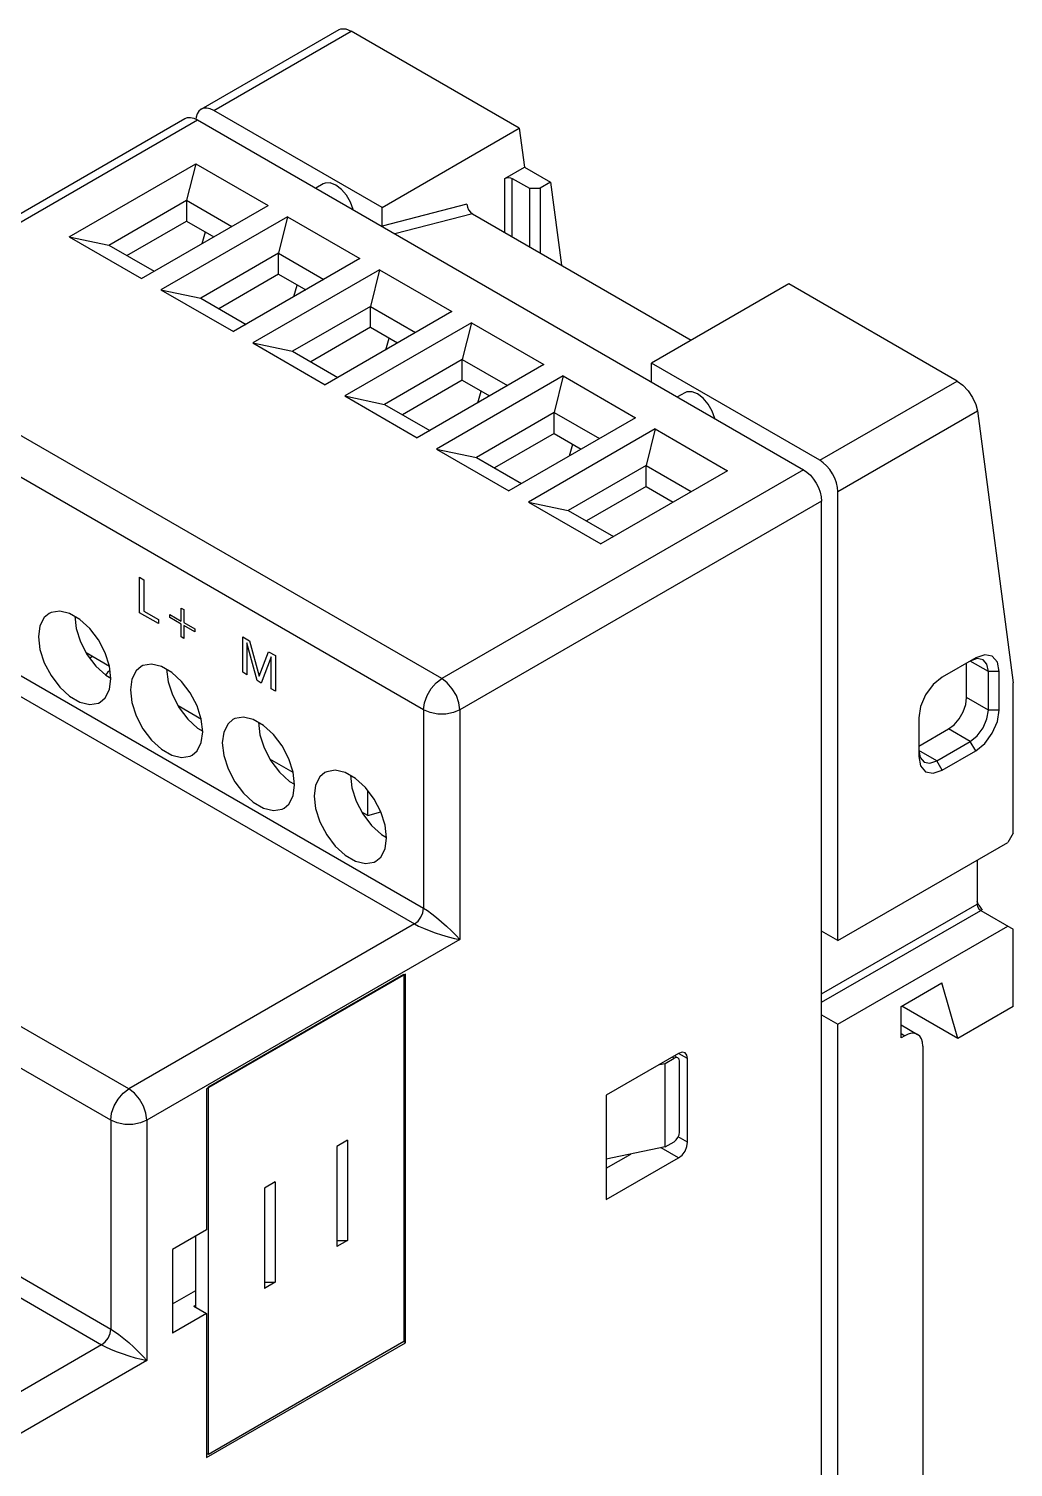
# Model space of a CAD drawing. Extents: x 0 to 420, y 0 to 297.
# Drawn here: x 192 to 230.5, y 172.8 to 229 of the extents above; entities that cross this region are included whole.
import ezdxf

# ---------------------------------------------------------------- set-up
doc = ezdxf.new("R2010")
doc.units = 0
doc.header["$LTSCALE"] = 23.1
doc.layers.add('40000_ISO', color=7, linetype='CONTINUOUS')

msp = doc.modelspace()

# ---------------------------------------------------------------- linework, layer by layer
at = {"layer": '40000_ISO', "color": 7, "linetype": 'CONTINUOUS'}
for p, q in [((198.721, 225.893), (204.119, 229.01)), ((199.221, 225.843), (204.589, 228.943)), ((204.118, 229.009), (204.194, 229.038)), ((204.194, 229.038), (204.377, 229.031)), ((204.377, 229.031), (204.589, 228.943)), ((211.165, 225.146), (204.589, 228.943)), ((183.942, 217.361), (198.084, 225.525)), ((198.084, 225.525), (198.192, 225.565)), ((198.192, 225.565), (198.314, 225.57)), ((198.314, 225.57), (198.447, 225.54)), ((198.447, 225.54), (198.584, 225.476)), ((198.527, 225.587), (198.52, 225.506)), ((198.568, 225.717), (198.527, 225.587)), ((198.633, 225.82), (198.568, 225.717)), ((198.721, 225.893), (198.633, 225.82)), ((198.828, 225.933), (198.721, 225.893)), ((198.95, 225.937), (198.828, 225.933)), ((199.083, 225.907), (198.95, 225.937)), ((199.221, 225.843), (199.083, 225.907)), ((205.797, 222.047), (199.221, 225.843)), ((184.442, 217.311), (198.584, 225.476)), ((198.584, 225.476), (222.273, 211.8)), ((205.797, 222.047), (211.165, 225.146)), ((211.165, 225.146), (211.364, 223.628)), ((193.564, 220.904), (198.514, 223.761)), ((198.514, 223.761), (198.16, 222.332)), ((198.514, 223.761), (201.342, 222.128)), ((210.605, 223.19), (211.364, 223.628)), ((211.364, 223.628), (212.389, 223.036)), ((203.494, 222.974), (203.206, 222.808)), ((203.578, 223.008), (203.494, 222.974)), ((203.775, 223.011), (203.578, 223.008)), ((203.994, 222.924), (203.775, 223.011)), ((204.212, 222.758), (203.994, 222.924)), ((204.409, 222.529), (204.212, 222.758)), ((210.605, 223.19), (210.67, 223.215)), ((210.605, 221.067), (210.605, 223.19)), ((210.67, 223.215), (210.747, 223.224)), ((210.747, 223.224), (210.823, 223.215)), ((210.823, 223.215), (210.888, 223.19)), ((210.888, 220.904), (210.888, 223.19)), ((210.888, 223.19), (211.56, 222.802)), ((211.56, 222.802), (211.56, 220.516)), ((211.56, 222.802), (211.984, 222.802)), ((212.389, 223.036), (211.984, 222.802)), ((211.984, 222.802), (211.984, 220.271)), ((212.389, 223.036), (212.814, 219.792)), ((195.12, 220.577), (198.16, 222.332)), ((198.16, 222.332), (198.16, 221.516)), ((198.16, 222.332), (199.928, 221.312)), ((204.566, 222.258), (204.409, 222.529)), ((204.666, 221.972), (204.566, 222.258)), ((209.12, 222.178), (205.797, 221.321)), ((209.12, 222.178), (209.137, 222.07)), ((196.392, 219.271), (201.342, 222.128)), ((202.106, 221.687), (197.156, 218.83)), ((202.106, 221.687), (201.752, 220.259)), ((202.106, 221.687), (204.934, 220.055)), ((204.667, 221.964), (204.666, 221.972)), ((205.797, 221.321), (205.797, 222.047)), ((209.333, 221.802), (206.302, 221.02)), ((209.137, 222.07), (209.183, 221.961)), ((209.183, 221.961), (209.252, 221.867)), ((209.252, 221.867), (209.333, 221.802)), ((209.333, 221.802), (217.888, 216.862)), ((195.827, 220.169), (198.16, 221.516)), ((198.16, 221.516), (199.221, 220.904)), ((198.764, 220.64), (198.892, 221.094)), ((193.564, 220.904), (196.392, 219.271)), ((193.564, 220.904), (195.12, 220.577)), ((195.12, 220.577), (196.887, 219.556)), ((201.752, 220.259), (198.712, 218.503)), ((204.934, 220.055), (199.985, 217.197)), ((201.752, 219.442), (201.752, 220.259)), ((201.752, 220.259), (203.52, 219.238)), ((201.752, 219.442), (199.419, 218.095)), ((205.698, 219.614), (200.748, 216.756)), ((201.752, 219.442), (202.813, 218.83)), ((205.698, 219.614), (205.344, 218.185)), ((205.698, 219.614), (208.526, 217.981)), ((197.156, 218.83), (199.985, 217.197)), ((197.156, 218.83), (198.712, 218.503)), ((202.356, 218.566), (202.484, 219.02)), ((221.701, 219.063), (216.333, 215.964)), ((228.277, 215.267), (221.701, 219.063)), ((198.712, 218.503), (200.48, 217.483)), ((205.344, 218.185), (202.304, 216.429)), ((208.526, 217.981), (203.577, 215.123)), ((205.344, 217.368), (205.344, 218.185)), ((205.344, 218.185), (207.112, 217.164)), ((208.131, 203.635), (184.442, 217.311)), ((205.344, 217.368), (203.011, 216.021)), ((209.29, 217.54), (204.34, 214.682)), ((205.344, 217.368), (206.405, 216.756)), ((209.29, 217.54), (208.937, 216.111)), ((209.29, 217.54), (212.119, 215.907)), ((200.748, 216.756), (203.577, 215.123)), ((200.748, 216.756), (202.304, 216.429)), ((205.948, 216.492), (206.076, 216.946)), ((207.423, 202.41), (183.735, 216.086)), ((202.304, 216.429), (204.072, 215.409)), ((208.937, 216.111), (205.896, 214.355)), ((208.937, 215.294), (208.937, 216.111)), ((208.937, 216.111), (210.704, 215.09)), ((216.333, 215.238), (216.333, 215.964)), ((222.909, 212.167), (216.333, 215.964)), ((212.119, 215.907), (207.169, 213.049)), ((212.882, 215.466), (207.933, 212.608)), ((212.882, 215.466), (212.529, 214.037)), ((212.882, 215.466), (215.711, 213.833)), ((208.937, 215.294), (206.603, 213.947)), ((208.937, 215.294), (209.997, 214.682)), ((209.541, 214.418), (209.668, 214.872)), ((217.72, 214.844), (217.636, 214.809)), ((217.918, 214.846), (217.72, 214.844)), ((218.136, 214.76), (217.918, 214.846)), ((222.909, 212.167), (228.277, 215.267)), ((228.277, 215.267), (228.499, 215.104)), ((228.499, 215.104), (228.71, 214.884)), ((228.71, 214.884), (228.889, 214.626)), ((204.34, 214.682), (207.169, 213.049)), ((204.34, 214.682), (205.896, 214.355)), ((205.896, 214.355), (207.664, 213.335)), ((217.636, 214.809), (217.348, 214.643)), ((218.355, 214.594), (218.136, 214.76)), ((218.552, 214.364), (218.355, 214.594)), ((218.708, 214.093), (218.552, 214.364)), ((228.889, 214.626), (229.018, 214.355)), ((229.018, 214.355), (229.084, 214.099)), ((212.529, 214.037), (209.488, 212.282)), ((215.711, 213.833), (210.761, 210.975)), ((212.529, 213.221), (212.529, 214.037)), ((212.529, 214.037), (214.296, 213.016)), ((218.809, 213.807), (218.708, 214.093)), ((218.81, 213.799), (218.809, 213.807)), ((223.616, 210.943), (229.084, 214.099)), ((229.084, 214.099), (230.475, 203.472)), ((212.529, 213.221), (210.195, 211.873)), ((216.474, 213.392), (211.525, 210.534)), ((212.529, 213.221), (213.589, 212.608)), ((216.474, 213.392), (216.121, 211.963)), ((216.474, 213.392), (219.303, 211.759)), ((207.933, 212.608), (210.761, 210.975)), ((207.933, 212.608), (209.488, 212.282)), ((213.133, 212.345), (213.26, 212.798)), ((209.488, 212.282), (211.256, 211.261)), ((223.047, 212.072), (222.909, 212.167)), ((223.18, 211.949), (223.047, 212.072)), ((222.273, 211.8), (208.131, 203.635)), ((216.121, 211.963), (213.08, 210.208)), ((219.303, 211.759), (214.353, 208.901)), ((216.121, 211.147), (216.121, 211.963)), ((216.121, 211.963), (217.889, 210.943)), ((222.273, 211.8), (222.411, 211.705)), ((222.411, 211.705), (222.543, 211.582)), ((222.543, 211.582), (222.665, 211.435)), ((223.302, 211.803), (223.18, 211.949)), ((223.409, 211.639), (223.302, 211.803)), ((223.497, 211.465), (223.409, 211.639)), ((223.562, 211.286), (223.497, 211.465)), ((216.121, 211.147), (213.787, 209.799)), ((216.121, 211.147), (217.181, 210.534)), ((222.665, 211.435), (222.773, 211.272)), ((222.773, 211.272), (222.861, 211.098)), ((222.861, 211.098), (222.926, 210.919)), ((222.926, 210.919), (222.966, 210.742)), ((223.603, 211.11), (223.562, 211.286)), ((223.616, 210.943), (223.603, 211.11)), ((223.616, 193.388), (223.616, 210.943)), ((222.98, 210.575), (208.838, 202.41)), ((211.525, 210.534), (214.353, 208.901)), ((211.525, 210.534), (213.08, 210.208)), ((222.966, 210.742), (222.98, 210.575)), ((222.98, 138.723), (222.98, 210.575)), ((213.08, 210.208), (214.848, 209.187)), ((183.735, 208.33), (207.423, 194.653)), ((183.382, 207.717), (207.07, 194.041)), ((196.322, 206.207), (196.322, 207.595)), ((196.322, 207.595), (196.486, 207.5)), ((196.486, 207.5), (196.486, 206.269)), ((197.944, 205.884), (197.944, 206.389)), ((197.944, 206.389), (198.046, 206.33)), ((192.594, 206.017), (192.426, 205.691)), ((192.784, 206.179), (192.594, 206.017)), ((192.857, 206.216), (192.784, 206.179)), ((193.196, 206.272), (192.857, 206.216)), ((193.582, 206.18), (193.196, 206.272)), ((193.985, 205.947), (193.582, 206.18)), ((193.783, 206.08), (193.841, 205.587)), ((194.371, 205.593), (193.985, 205.947)), ((197.054, 205.784), (196.322, 206.207)), ((196.486, 206.269), (197.054, 205.942)), ((197.054, 205.942), (197.054, 205.784)), ((197.507, 206.018), (197.507, 206.137)), ((197.507, 206.137), (197.944, 205.884)), ((197.944, 205.766), (197.507, 206.018)), ((198.046, 206.33), (198.046, 205.825)), ((198.046, 205.825), (198.483, 205.573)), ((192.426, 205.691), (192.369, 205.264)), ((192.369, 205.264), (192.426, 204.771)), ((193.841, 205.587), (194.008, 205.068)), ((194.709, 205.147), (194.371, 205.593)), ((197.944, 205.261), (197.944, 205.766)), ((198.046, 205.707), (198.046, 205.202)), ((198.483, 205.455), (198.046, 205.707)), ((198.483, 205.573), (198.483, 205.455)), ((200.352, 203.88), (200.352, 205.268)), ((200.352, 205.268), (200.619, 205.114)), ((192.426, 204.771), (192.594, 204.251)), ((194.008, 205.068), (194.271, 204.564)), ((194.973, 204.643), (194.709, 205.147)), ((198.046, 205.202), (197.944, 205.261)), ((200.517, 205.027), (200.517, 203.785)), ((200.913, 203.556), (200.517, 205.027)), ((200.619, 205.114), (200.996, 203.734)), ((192.594, 204.251), (192.857, 203.748)), ((195.142, 204.112), (194.234, 204.636)), ((194.271, 204.564), (194.61, 204.117)), ((194.483, 204.492), (194.374, 204.429)), ((195.14, 204.124), (194.973, 204.643)), ((196.449, 204.142), (196.376, 204.105)), ((196.788, 204.198), (196.449, 204.142)), ((197.174, 204.106), (196.788, 204.198)), ((200.996, 203.734), (201.362, 204.685)), ((201.464, 204.482), (201.078, 203.461)), ((201.362, 204.685), (201.629, 204.531)), ((201.464, 203.238), (201.464, 204.482)), ((201.629, 204.531), (201.629, 203.143)), ((229.008, 204.441), (227.7, 203.686)), ((228.654, 202.89), (228.654, 204.237)), ((229.066, 204.413), (228.796, 204.319)), ((229.503, 203.91), (228.796, 204.319)), ((229.36, 204.563), (229.008, 204.441)), ((229.296, 204.368), (229.066, 204.413)), ((229.449, 204.192), (229.296, 204.368)), ((229.658, 204.505), (229.36, 204.563)), ((229.503, 203.91), (229.449, 204.192)), ((229.857, 204.276), (229.658, 204.505)), ((229.927, 203.91), (229.857, 204.276)), ((192.857, 203.748), (193.196, 203.301)), ((194.61, 204.117), (194.996, 203.764)), ((195.065, 203.866), (194.992, 203.768)), ((194.996, 203.764), (195.195, 203.649)), ((195.163, 203.945), (195.065, 203.866)), ((195.198, 203.631), (195.14, 204.124)), ((195.14, 203.204), (195.198, 203.631)), ((196.018, 203.617), (195.961, 203.19)), ((196.186, 203.943), (196.018, 203.617)), ((196.376, 204.105), (196.186, 203.943)), ((197.577, 203.874), (197.174, 204.106)), ((197.375, 204.006), (197.433, 203.513)), ((197.963, 203.52), (197.577, 203.874)), ((200.517, 203.785), (200.352, 203.88)), ((207.914, 203.471), (208.131, 203.635)), ((208.349, 203.469), (208.131, 203.635)), ((227.7, 203.686), (227.348, 203.402)), ((229.503, 202.4), (229.503, 203.91)), ((229.927, 203.91), (229.503, 203.91)), ((229.927, 202.4), (229.927, 203.91)), ((193.196, 203.301), (193.582, 202.947)), ((194.973, 202.878), (195.14, 203.204)), ((195.961, 203.19), (196.018, 202.697)), ((197.433, 203.513), (197.6, 202.994)), ((198.302, 203.073), (197.963, 203.52)), ((198.565, 202.569), (198.302, 203.073)), ((201.078, 203.461), (200.913, 203.556)), ((201.629, 203.143), (201.464, 203.238)), ((207.559, 202.97), (207.716, 203.241)), ((207.716, 203.241), (207.914, 203.471)), ((208.546, 203.239), (208.349, 203.469)), ((208.703, 202.968), (208.546, 203.239)), ((227.348, 203.402), (227.05, 203)), ((230.475, 197.593), (230.475, 203.472)), ((193.582, 202.947), (193.985, 202.715)), ((193.985, 202.715), (194.371, 202.623)), ((194.371, 202.623), (194.709, 202.678)), ((194.709, 202.678), (194.783, 202.715)), ((194.783, 202.715), (194.973, 202.878)), ((196.018, 202.697), (196.186, 202.177)), ((197.6, 202.994), (197.864, 202.49)), ((198.734, 202.038), (197.826, 202.562)), ((197.864, 202.49), (198.202, 202.044)), ((198.732, 202.05), (198.565, 202.569)), ((207.423, 202.41), (207.458, 202.683)), ((207.458, 202.683), (207.559, 202.97)), ((208.803, 202.683), (208.703, 202.968)), ((208.838, 202.41), (208.803, 202.683)), ((226.85, 202.54), (226.78, 202.094)), ((227.05, 203), (226.85, 202.54)), ((228.519, 202.332), (228.62, 202.617)), ((228.62, 202.617), (228.654, 202.89)), ((229.503, 202.4), (228.654, 202.89)), ((196.186, 202.177), (196.449, 201.674)), ((198.202, 202.044), (198.588, 201.69)), ((198.79, 201.557), (198.732, 202.05)), ((199.968, 202.032), (199.778, 201.869)), ((200.041, 202.068), (199.968, 202.032)), ((200.38, 202.124), (200.041, 202.068)), ((200.766, 202.032), (200.38, 202.124)), ((201.169, 201.8), (200.766, 202.032)), ((200.968, 201.932), (201.025, 201.439)), ((207.423, 202.41), (207.423, 194.653)), ((207.677, 202.304), (207.423, 202.41)), ((207.976, 202.248), (207.677, 202.304)), ((208.29, 202.249), (207.976, 202.248)), ((208.588, 202.305), (208.29, 202.249)), ((208.838, 202.41), (208.588, 202.305)), ((208.838, 202.41), (208.838, 193.429)), ((226.78, 202.094), (226.78, 200.583)), ((228.166, 201.831), (228.363, 202.061)), ((228.363, 202.061), (228.519, 202.332)), ((229.296, 201.703), (229.449, 202.056)), ((229.449, 202.056), (229.503, 202.4)), ((229.927, 202.4), (229.503, 202.4)), ((229.658, 201.494), (229.857, 201.953)), ((229.857, 201.953), (229.927, 202.4)), ((196.449, 201.674), (196.788, 201.227)), ((198.588, 201.69), (198.788, 201.575)), ((198.732, 201.13), (198.79, 201.557)), ((199.611, 201.543), (199.553, 201.116)), ((199.778, 201.869), (199.611, 201.543)), ((201.025, 201.439), (201.192, 200.92)), ((201.555, 201.446), (201.169, 201.8)), ((201.894, 200.999), (201.555, 201.446)), ((226.78, 200.991), (227.947, 201.665)), ((227.947, 201.665), (228.166, 201.831)), ((228.796, 201.175), (227.947, 201.665)), ((228.796, 201.175), (229.066, 201.393)), ((229.066, 201.393), (229.296, 201.703)), ((229.36, 201.092), (229.658, 201.494)), ((195.898, 187.591), (172.209, 201.267)), ((196.788, 201.227), (197.174, 200.873)), ((197.174, 200.873), (197.577, 200.641)), ((198.375, 200.641), (198.565, 200.804)), ((198.565, 200.804), (198.732, 201.13)), ((199.553, 201.116), (199.611, 200.623)), ((201.192, 200.92), (201.456, 200.417)), ((202.157, 200.496), (201.894, 200.999)), ((226.78, 200.828), (226.834, 200.547)), ((227.488, 200.42), (226.78, 200.828)), ((227.488, 200.42), (228.796, 201.175)), ((227.7, 200.052), (229.008, 200.808)), ((229.008, 200.808), (228.796, 201.175)), ((229.008, 200.808), (229.36, 201.092)), ((197.577, 200.641), (197.963, 200.549)), ((197.963, 200.549), (198.302, 200.605)), ((198.302, 200.605), (198.375, 200.641)), ((199.611, 200.623), (199.778, 200.104)), ((202.326, 199.964), (201.418, 200.488)), ((201.456, 200.417), (201.794, 199.97)), ((202.324, 199.976), (202.157, 200.496)), ((226.78, 200.583), (226.85, 200.217)), ((226.834, 200.547), (226.988, 200.37)), ((226.85, 200.217), (227.05, 199.988)), ((226.988, 200.37), (227.217, 200.326)), ((227.217, 200.326), (227.488, 200.42)), ((227.7, 200.052), (227.488, 200.42)), ((195.191, 186.366), (171.502, 200.042)), ((199.778, 200.104), (200.041, 199.6)), ((201.794, 199.97), (202.18, 199.616)), ((202.382, 199.483), (202.324, 199.976)), ((203.37, 199.795), (203.203, 199.469)), ((203.56, 199.958), (203.37, 199.795)), ((203.634, 199.994), (203.56, 199.958)), ((203.972, 200.05), (203.634, 199.994)), ((204.358, 199.958), (203.972, 200.05)), ((204.761, 199.726), (204.358, 199.958)), ((204.56, 199.859), (204.617, 199.365)), ((205.147, 199.372), (204.761, 199.726)), ((227.05, 199.988), (227.348, 199.93)), ((227.348, 199.93), (227.7, 200.052)), ((200.041, 199.6), (200.38, 199.153)), ((200.38, 199.153), (200.766, 198.799)), ((202.18, 199.616), (202.38, 199.501)), ((202.324, 199.056), (202.382, 199.483)), ((203.203, 199.469), (203.145, 199.042)), ((204.617, 199.365), (204.784, 198.846)), ((205.486, 198.925), (205.147, 199.372)), ((205.238, 198.283), (205.238, 199.251)), ((200.766, 198.799), (201.169, 198.567)), ((201.169, 198.567), (201.555, 198.475)), ((201.555, 198.475), (201.894, 198.531)), ((201.894, 198.531), (201.967, 198.567)), ((201.967, 198.567), (202.157, 198.73)), ((202.157, 198.73), (202.324, 199.056)), ((203.145, 199.042), (203.203, 198.549)), ((203.203, 198.549), (203.37, 198.03)), ((204.784, 198.846), (205.048, 198.343)), ((205.749, 198.422), (205.486, 198.925)), ((203.37, 198.03), (203.634, 197.526)), ((205.238, 198.283), (205.01, 198.415)), ((205.048, 198.343), (205.386, 197.896)), ((205.238, 198.283), (205.75, 198.42)), ((205.917, 197.902), (205.749, 198.422)), ((203.634, 197.526), (203.972, 197.079)), ((205.386, 197.896), (205.773, 197.542)), ((205.773, 197.542), (205.972, 197.427)), ((205.974, 197.409), (205.917, 197.902)), ((205.917, 196.982), (205.974, 197.409)), ((230.475, 197.593), (230.263, 197.225)), ((203.972, 197.079), (204.358, 196.725)), ((205.749, 196.656), (205.917, 196.982)), ((223.616, 193.388), (230.263, 197.225)), ((204.358, 196.725), (204.761, 196.493)), ((204.761, 196.493), (205.147, 196.401)), ((205.147, 196.401), (205.486, 196.457)), ((205.486, 196.457), (205.559, 196.494)), ((205.559, 196.494), (205.749, 196.656)), ((229.061, 196.531), (229.061, 194.817)), ((207.397, 194.482), (207.423, 194.653)), ((207.423, 194.653), (207.57, 194.562)), ((222.98, 191.306), (229.061, 194.817)), ((229.061, 194.817), (229.08, 194.724)), ((229.093, 194.856), (229.069, 194.938)), ((229.08, 194.724), (229.132, 194.634)), ((229.132, 194.776), (229.093, 194.856)), ((229.132, 194.776), (229.256, 194.584)), ((229.132, 194.634), (229.202, 194.572)), ((207.07, 194.041), (195.898, 187.591)), ((207.07, 194.041), (207.205, 194.15)), ((207.07, 194.041), (207.223, 193.96)), ((207.205, 194.15), (207.32, 194.305)), ((207.32, 194.305), (207.397, 194.482)), ((207.57, 194.562), (207.742, 194.439)), ((207.742, 194.439), (207.931, 194.293)), ((207.931, 194.293), (208.128, 194.128)), ((208.128, 194.128), (208.324, 193.953)), ((222.98, 190.979), (229.202, 194.572)), ((229.202, 194.572), (230.475, 193.837)), ((207.223, 193.96), (207.415, 193.872)), ((207.415, 193.872), (207.636, 193.782)), ((207.636, 193.782), (207.877, 193.694)), ((207.877, 193.694), (208.127, 193.612)), ((208.127, 193.612), (208.382, 193.537)), ((208.324, 193.953), (208.516, 193.769)), ((208.382, 193.537), (208.631, 193.473)), ((208.516, 193.769), (208.696, 193.585)), ((208.631, 193.473), (208.838, 193.429)), ((208.696, 193.585), (208.838, 193.429)), ((223.616, 193.388), (222.98, 193.755)), ((223.616, 190.122), (230.263, 193.959)), ((230.475, 190.816), (230.475, 193.837)), ((208.838, 193.429), (196.605, 186.366)), ((206.716, 192.082), (198.938, 187.591)), ((199.009, 187.672), (206.646, 192.082)), ((206.646, 192.082), (206.646, 177.711)), ((206.716, 177.67), (206.716, 192.082)), ((226.091, 190.816), (227.682, 191.734)), ((228.311, 189.566), (227.682, 191.734)), ((226.091, 189.591), (226.091, 190.816)), ((228.311, 189.566), (226.118, 190.832)), ((230.475, 190.816), (228.311, 189.566)), ((222.98, 190.489), (223.616, 190.122)), ((223.616, 159.095), (223.616, 190.122)), ((226.091, 190.092), (226.732, 189.722)), ((226.091, 189.754), (226.232, 189.673)), ((226.232, 189.673), (226.091, 189.591)), ((226.37, 189.737), (226.232, 189.673)), ((226.503, 189.767), (226.37, 189.737)), ((226.625, 189.762), (226.503, 189.767)), ((226.732, 189.722), (226.625, 189.762)), ((226.82, 189.649), (226.732, 189.722)), ((226.886, 189.546), (226.82, 189.649)), ((226.926, 189.416), (226.886, 189.546)), ((217.394, 188.979), (214.565, 187.346)), ((217.529, 189.026), (217.394, 188.979)), ((217.747, 188.775), (217.394, 188.979)), ((217.644, 189.003), (217.529, 189.026)), ((217.72, 188.915), (217.644, 189.003)), ((226.94, 189.264), (226.926, 189.416)), ((226.94, 189.264), (226.94, 163.463)), ((216.64, 188.544), (216.863, 188.591)), ((216.863, 188.591), (217.217, 188.795)), ((216.863, 185.325), (216.863, 188.591)), ((217.217, 188.795), (217.146, 188.836)), ((217.298, 188.823), (217.217, 188.795)), ((217.314, 188.84), (217.234, 188.887)), ((217.367, 188.81), (217.298, 188.823)), ((217.413, 188.757), (217.367, 188.81)), ((217.429, 188.673), (217.413, 188.757)), ((217.429, 185.896), (217.429, 188.673)), ((217.747, 188.775), (217.72, 188.915)), ((217.747, 185.509), (217.747, 188.775)), ((195.484, 187.197), (195.681, 187.427)), ((195.681, 187.427), (195.898, 187.591)), ((196.116, 187.425), (195.898, 187.591)), ((196.313, 187.195), (196.116, 187.425)), ((198.938, 187.591), (198.938, 182.079)), ((199.009, 173.302), (199.009, 187.672)), ((214.565, 187.346), (214.565, 183.263)), ((195.225, 186.639), (195.326, 186.926)), ((195.326, 186.926), (195.484, 187.197)), ((196.47, 186.924), (196.313, 187.195)), ((196.57, 186.638), (196.47, 186.924)), ((195.191, 186.366), (195.225, 186.639)), ((195.191, 186.366), (195.191, 178.201)), ((195.445, 186.26), (195.191, 186.366)), ((195.743, 186.204), (195.445, 186.26)), ((196.057, 186.204), (195.743, 186.204)), ((196.355, 186.261), (196.057, 186.204)), ((196.605, 186.366), (196.355, 186.261)), ((196.605, 186.366), (196.57, 186.638)), ((196.605, 186.366), (196.605, 176.976)), ((204.454, 185.59), (204.029, 185.345)), ((204.454, 185.59), (204.454, 181.671)), ((217.217, 185.529), (217.298, 185.595)), ((217.298, 185.595), (217.367, 185.687)), ((217.367, 185.687), (217.413, 185.793)), ((217.747, 185.509), (217.381, 185.72)), ((217.413, 185.793), (217.429, 185.896)), ((204.029, 185.345), (204.029, 181.426)), ((216.863, 185.325), (214.565, 184.839)), ((214.565, 184.488), (215.525, 185.042)), ((217.394, 184.896), (216.708, 185.292)), ((216.863, 185.325), (217.217, 185.529)), ((217.529, 185.005), (217.644, 185.16)), ((217.644, 185.16), (217.72, 185.337)), ((217.72, 185.337), (217.747, 185.509)), ((214.565, 183.263), (217.394, 184.896)), ((217.394, 184.896), (217.529, 185.005)), ((184.655, 184.284), (195.191, 178.201)), ((201.625, 183.957), (201.201, 183.712)), ((201.625, 183.957), (201.625, 180.038)), ((201.201, 183.712), (201.201, 179.793)), ((185.998, 182.692), (194.837, 177.589)), ((198.938, 182.079), (197.612, 181.314)), ((198.514, 179.058), (198.514, 181.835)), ((204.454, 181.671), (204.029, 181.426)), ((204.029, 181.671), (204.454, 181.671)), ((197.612, 181.314), (197.612, 178.048)), ((201.625, 180.038), (201.201, 179.793)), ((201.201, 180.038), (201.625, 180.038)), ((197.612, 179.191), (198.514, 179.712)), ((198.443, 179.099), (198.514, 179.14)), ((198.443, 179.099), (198.938, 178.813)), ((198.938, 178.813), (197.612, 178.048)), ((198.938, 178.813), (198.938, 173.18)), ((194.972, 177.698), (195.087, 177.853)), ((195.087, 177.853), (195.164, 178.029)), ((195.164, 178.029), (195.191, 178.201)), ((195.191, 178.201), (195.337, 178.109)), ((195.337, 178.109), (195.509, 177.987)), ((195.509, 177.987), (195.698, 177.84)), ((195.698, 177.84), (195.895, 177.676)), ((206.646, 177.711), (199.009, 173.302)), ((206.716, 177.67), (206.646, 177.711)), ((194.837, 177.589), (189.887, 174.731)), ((194.837, 177.589), (194.972, 177.698)), ((194.837, 177.589), (194.99, 177.508)), ((194.99, 177.508), (195.182, 177.42)), ((195.182, 177.42), (195.403, 177.329)), ((195.403, 177.329), (195.644, 177.242)), ((195.644, 177.242), (195.894, 177.159)), ((195.894, 177.159), (196.149, 177.084)), ((195.895, 177.676), (196.091, 177.501)), ((196.091, 177.501), (196.283, 177.317)), ((196.283, 177.317), (196.463, 177.133)), ((198.938, 173.18), (206.716, 177.67)), ((196.605, 176.976), (190.594, 173.506)), ((196.149, 177.084), (196.398, 177.021)), ((196.398, 177.021), (196.605, 176.976)), ((196.463, 177.133), (196.605, 176.976)), ((199.009, 173.302), (198.938, 173.343))]:
    msp.add_line(p, q, dxfattribs=at)

doc.saveas('drawing.dxf')
